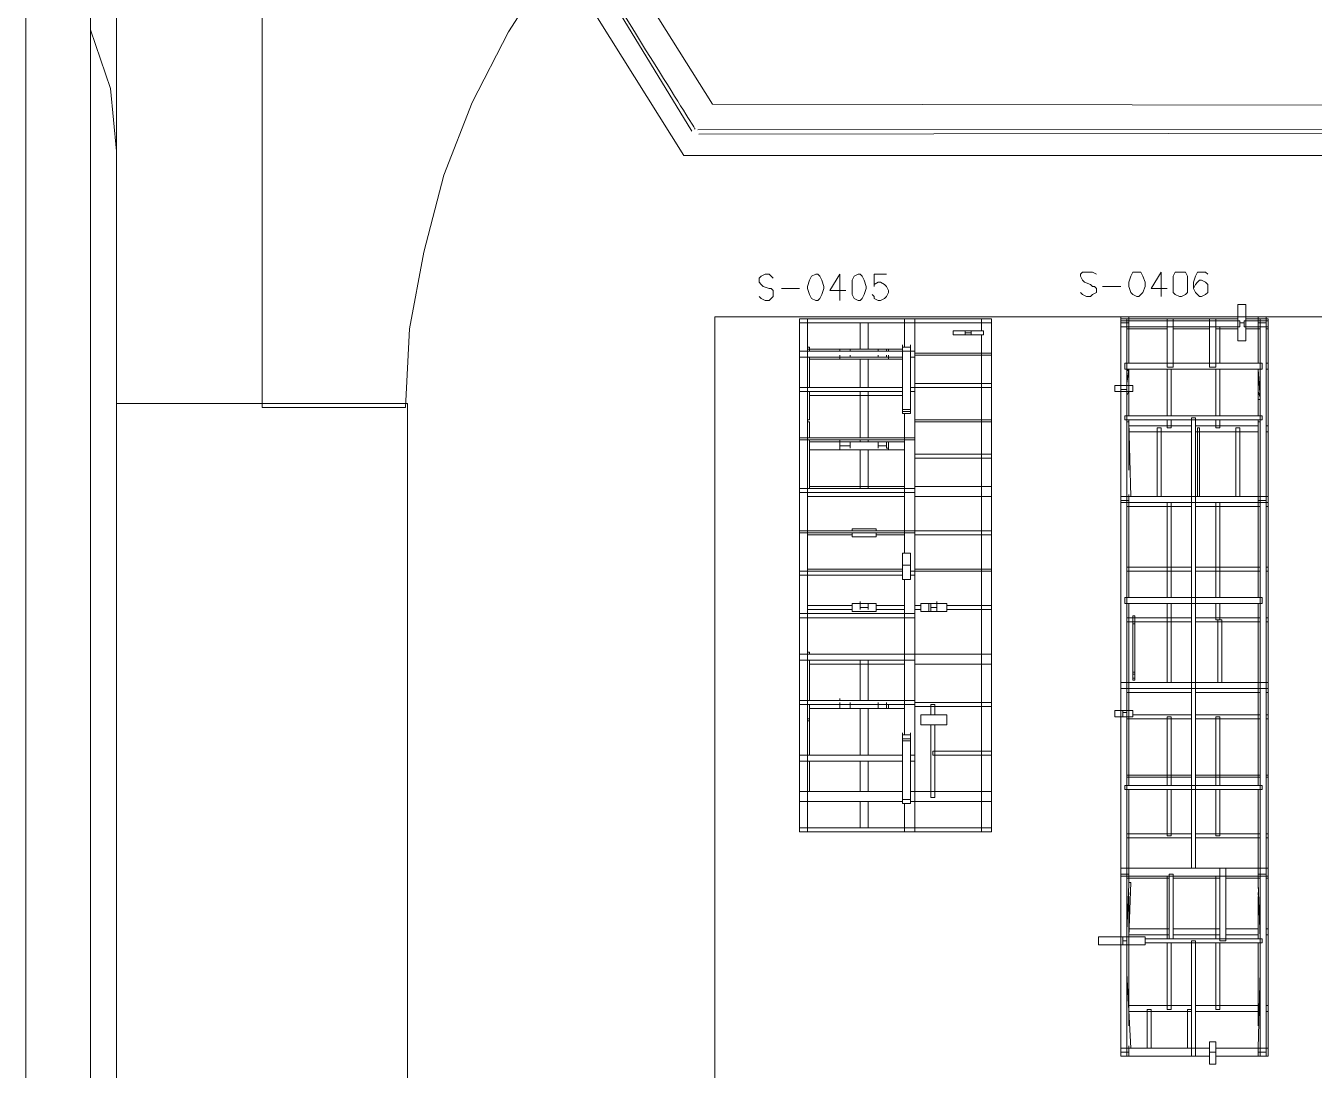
# Model space of a CAD drawing. Header units: inches. Extents: x -1128 to 651, y 96 to 845.
# Drawn here: x -225.59 to -206.63, y 790.92 to 806.29 of the extents above; entities that cross this region are included whole.
import ezdxf

# ---------------------------------------------------------------- set-up
doc = ezdxf.new("R2010")
doc.units = ezdxf.units.IN
doc.header["$MEASUREMENT"] = 0
doc.layers.add('Cable Trench', color=2, linetype='Continuous')
doc.layers.add('Layer 1', color=7, linetype='Continuous')
doc.layers.add('Cables', color=7, linetype='Continuous', lineweight=0)

msp = doc.modelspace()

# ---------------------------------------------------------------- linework, layer by layer
at = {"layer": 'Cable Trench', "color": 0, "lineweight": 13}
for p, q in [((-215.908, 804.379), (-222.136, 814.349)), ((-215.488, 805.136), (-221.245, 814.349)), ((-205.951, 805.119), (-215.488, 805.136)), ((-205.95, 804.379), (-215.908, 804.379))]:
    msp.add_line(p, q, dxfattribs=at)
at = {"layer": 'Cables', "color": 0, "lineweight": 0}
for points in [[(-221.657, 814.349), (-215.791, 804.738)], [(-215.689, 804.696), (-205.315, 804.709)]]:
    msp.add_lwpolyline(points, dxfattribs=at)
msp.add_open_spline([(-221.64, 814.349), (-218.829, 809.711), (-215.741, 804.769), (-215.741, 804.769)], degree=3, dxfattribs=at)
msp.add_open_spline([(-215.7, 804.76), (-215.7, 804.76), (-215.7, 804.76), (-215.7, 804.76), (-215.7, 804.76), (-215.7, 804.76), (-215.7, 804.76), (-215.7, 804.76), (-205.315, 804.769), (-205.315, 804.769)], degree=3, knots=[0, 0, 0, 0, 1, 1, 1, 2, 2, 2, 3, 3, 3, 3], dxfattribs=at)
at = {"layer": 'Layer 1', "color": 0, "lineweight": 5}
for points in [[(-225.594, 739.708), (-184.14, 739.708), (-184.14, 815.301), (-225.594, 815.301), (-225.594, 739.708)], [(-224.642, 740.66), (-185.092, 740.66), (-185.092, 814.349), (-224.642, 814.349), (-224.642, 740.66)], [(-224.256, 804.447), (-224.256, 814.349), (-224.642, 814.349), (-224.642, 806.231)], [(-222.115, 800.729), (-222.115, 814.349), (-224.256, 814.349)], [(-222.115, 800.729), (-224.256, 800.729), (-224.256, 814.349)], [(-213.729, 814.349), (-222.115, 814.349), (-222.115, 800.67), (-220.003, 800.67)], [(-209, 812.089), (-210.16, 811.941), (-211.29, 811.703), (-212.42, 811.376), (-213.491, 810.9), (-214.502, 810.335), (-215.453, 809.68), (-216.345, 808.937), (-217.148, 808.105), (-217.862, 807.183), (-218.487, 806.201), (-219.022, 805.161), (-219.438, 804.09), (-219.736, 802.96), (-219.944, 801.83), (-220.003, 800.67)], [(-224.642, 806.261), (-224.642, 806.201)], [(-224.256, 804.447), (-224.345, 805.369), (-224.642, 806.231)], [(-224.642, 806.231), (-224.642, 775.274)], [(-224.642, 806.142), (-224.642, 805.844)], [(-224.642, 805.785), (-224.642, 805.725)], [(-224.642, 805.666), (-224.642, 805.607)], [(-224.642, 805.547), (-224.642, 805.25)], [(-224.642, 805.19), (-224.642, 805.131)], [(-224.642, 805.071), (-224.642, 805.012)], [(-224.642, 804.952), (-224.642, 804.655)], [(-224.642, 804.596), (-224.642, 804.536)], [(-224.642, 804.476), (-224.642, 804.417)], [(-224.642, 804.358), (-224.642, 804.06)], [(-224.642, 804.001), (-224.642, 803.971)], [(-224.642, 803.912), (-224.642, 803.852)], [(-224.642, 803.793), (-224.642, 803.495)], [(-224.642, 803.436), (-224.642, 803.376)], [(-224.642, 803.317), (-224.642, 803.257)], [(-224.642, 803.198), (-224.642, 802.901)], [(-224.642, 802.841), (-224.642, 802.781)], [(-224.642, 802.722), (-224.642, 802.663)], [(-214.591, 802.573), (-214.621, 802.603), (-214.65, 802.633), (-214.71, 802.633), (-214.769, 802.603), (-214.799, 802.573), (-214.799, 802.514), (-214.769, 802.484), (-214.74, 802.454), (-214.65, 802.425), (-214.621, 802.425), (-214.591, 802.395), (-214.591, 802.306), (-214.621, 802.276), (-214.65, 802.246), (-214.71, 802.246), (-214.769, 802.276), (-214.799, 802.306)], [(-213.967, 802.633), (-214.026, 802.603), (-214.056, 802.544), (-214.086, 802.454), (-214.086, 802.425), (-214.056, 802.335), (-214.026, 802.276), (-213.967, 802.246), (-213.937, 802.246), (-213.907, 802.276), (-213.877, 802.335), (-213.848, 802.425), (-213.848, 802.454), (-213.877, 802.544), (-213.907, 802.603), (-213.937, 802.633), (-213.967, 802.633)], [(-213.61, 802.633), (-213.758, 802.395), (-213.521, 802.395)], [(-213.61, 802.633), (-213.61, 802.246)], [(-213.342, 802.633), (-213.401, 802.603), (-213.431, 802.544), (-213.431, 802.335), (-213.401, 802.276), (-213.342, 802.246), (-213.312, 802.246), (-213.283, 802.276), (-213.253, 802.335), (-213.223, 802.425), (-213.223, 802.454), (-213.253, 802.544), (-213.283, 802.603), (-213.312, 802.633), (-213.342, 802.633)], [(-212.926, 802.633), (-213.104, 802.633), (-213.104, 802.454), (-213.104, 802.484), (-213.045, 802.514), (-213.015, 802.514), (-212.955, 802.484), (-212.926, 802.454), (-212.896, 802.395), (-212.896, 802.365), (-212.926, 802.306), (-212.955, 802.276), (-213.015, 802.246), (-213.045, 802.246), (-213.104, 802.276), (-213.104, 802.306), (-213.134, 802.335)], [(-209.833, 802.633), (-209.892, 802.663), (-210.041, 802.663), (-210.071, 802.633), (-210.071, 802.603), (-210.041, 802.544), (-210.011, 802.514), (-209.922, 802.484), (-209.892, 802.454), (-209.863, 802.454), (-209.833, 802.425), (-209.833, 802.365), (-209.892, 802.335), (-209.922, 802.306), (-209.982, 802.306), (-210.041, 802.335), (-210.071, 802.365)], [(-209.238, 802.663), (-209.298, 802.663), (-209.328, 802.603), (-209.357, 802.514), (-209.357, 802.454), (-209.328, 802.365), (-209.298, 802.335), (-209.238, 802.306), (-209.208, 802.306), (-209.179, 802.335), (-209.149, 802.365), (-209.119, 802.454), (-209.119, 802.514), (-209.149, 802.603), (-209.179, 802.663), (-209.238, 802.663)], [(-208.882, 802.663), (-209.03, 802.425), (-208.792, 802.425)], [(-208.882, 802.663), (-208.882, 802.306)], [(-208.614, 802.663), (-208.673, 802.663), (-208.703, 802.603), (-208.703, 802.365), (-208.673, 802.335), (-208.614, 802.306), (-208.584, 802.306), (-208.525, 802.335), (-208.495, 802.365), (-208.495, 802.603), (-208.525, 802.663), (-208.614, 802.663)], [(-208.197, 802.633), (-208.227, 802.663), (-208.346, 802.663), (-208.376, 802.603), (-208.406, 802.514), (-208.406, 802.425), (-208.376, 802.365), (-208.346, 802.335), (-208.316, 802.306), (-208.287, 802.306), (-208.227, 802.335), (-208.197, 802.365), (-208.197, 802.484), (-208.227, 802.514), (-208.287, 802.544), (-208.316, 802.544), (-208.346, 802.514), (-208.376, 802.484), (-208.406, 802.425)], [(-224.642, 802.603), (-224.642, 802.306)], [(-209.744, 802.454), (-209.476, 802.454)], [(-224.642, 802.246), (-224.642, 802.187)], [(-214.472, 802.425), (-214.204, 802.425)], [(-224.642, 802.127), (-224.642, 802.068)], [(-207.633, 802.187), (-207.751, 802.187), (-207.751, 801.652)], [(-207.633, 802.187), (-207.633, 801.652)], [(-224.642, 802.008), (-224.642, 801.711)], [(-215.453, 802.008), (-215.453, 744.318)], [(-215.453, 802.008), (-194.251, 802.008)], [(-215.453, 802.008), (-194.251, 802.008), (-194.251, 744.318)], [(-194.251, 744.318), (-194.251, 802.008), (-215.453, 802.008)], [(-214.204, 801.978), (-214.204, 794.425), (-214.086, 794.425)], [(-214.204, 801.978), (-214.086, 801.978), (-214.086, 794.425)], [(-214.204, 801.978), (-212.509, 801.978), (-212.509, 801.919)], [(-214.204, 801.978), (-214.204, 801.919), (-212.509, 801.919)], [(-213.312, 801.919), (-213.312, 801.532)], [(-213.193, 801.919), (-213.193, 801.532)], [(-212.658, 801.562), (-212.658, 801.978)], [(-212.658, 794.425), (-212.509, 794.425), (-212.509, 801.978), (-212.658, 801.978)], [(-211.379, 801.978), (-211.379, 801.919), (-212.509, 801.919)], [(-212.509, 801.978), (-211.379, 801.978)], [(-211.528, 801.978), (-211.379, 801.978)], [(-211.528, 801.978), (-211.528, 801.8)], [(-211.528, 794.425), (-211.379, 794.425), (-211.379, 801.978)], [(-209.476, 801.978), (-209.476, 802.008)], [(-209.476, 801.978), (-209.476, 802.008)], [(-209.476, 801.978), (-209.476, 802.008)], [(-209.476, 801.978), (-209.476, 801.83)], [(-209.476, 801.919), (-209.476, 801.978)], [(-209.476, 800.997), (-209.476, 801.978)], [(-209.476, 801.978), (-209.387, 801.978)], [(-209.476, 801.86), (-209.476, 801.949), (-207.751, 801.949)], [(-209.476, 801.83), (-209.476, 801.919)], [(-209.357, 801.919), (-209.476, 801.919)], [(-209.476, 801.919), (-209.357, 801.919)], [(-209.476, 801.83), (-209.476, 801.86)], [(-209.476, 801.83), (-209.476, 801.86)], [(-209.476, 801.86), (-207.751, 801.86)], [(-209.387, 801.978), (-209.357, 801.978)], [(-209.387, 801.978), (-208.792, 801.978)], [(-209.387, 800.997), (-209.387, 801.978)], [(-209.357, 801.978), (-209.357, 802.008)], [(-209.357, 801.978), (-209.357, 801.919)], [(-209.357, 801.83), (-209.357, 801.978)], [(-209.357, 801.919), (-209.357, 801.83)], [(-209.357, 801.83), (-209.357, 801.324), (-209.357, 801.86)], [(-209.357, 801.83), (-209.357, 801.86)], [(-208.792, 801.978), (-208.792, 801.265), (-208.703, 801.265), (-208.703, 801.978), (-208.792, 801.978)], [(-208.792, 801.86), (-208.792, 801.324)], [(-208.703, 801.978), (-208.168, 801.978)], [(-208.168, 801.265), (-208.168, 801.978)], [(-208.079, 801.978), (-208.079, 801.265), (-208.168, 801.265)], [(-208.168, 801.978), (-208.079, 801.978)], [(-208.079, 801.978), (-207.751, 801.978)], [(-208.079, 801.86), (-208.079, 801.324)], [(-208.019, 801.86), (-208.019, 801.324)], [(-207.751, 801.949), (-207.751, 801.86)], [(-207.722, 801.949), (-207.751, 801.949)], [(-207.751, 801.86), (-207.722, 801.86), (-207.722, 801.919)], [(-207.662, 801.919), (-207.722, 801.919), (-207.722, 801.949)], [(-207.722, 801.919), (-207.662, 801.919)], [(-207.633, 801.86), (-207.633, 801.949), (-207.662, 801.949), (-207.662, 801.919)], [(-207.662, 801.919), (-207.662, 801.86)], [(-207.662, 801.86), (-207.633, 801.86)], [(-207.633, 801.978), (-207.424, 801.978)], [(-207.633, 801.949), (-207.305, 801.949)], [(-207.633, 801.86), (-207.305, 801.86)], [(-207.454, 801.978), (-207.454, 802.008)], [(-207.454, 801.978), (-207.424, 801.978)], [(-207.454, 801.919), (-207.454, 801.978)], [(-207.454, 801.83), (-207.454, 801.978)], [(-207.454, 801.919), (-207.335, 801.919)], [(-207.335, 801.919), (-207.454, 801.919), (-207.454, 801.83)], [(-207.454, 801.86), (-207.454, 801.324)], [(-207.424, 801.978), (-207.424, 791.124)], [(-207.335, 791.124), (-207.335, 801.978), (-207.424, 801.978)], [(-207.335, 801.978), (-207.335, 802.008)], [(-207.335, 801.978), (-207.335, 802.008)], [(-207.335, 801.83), (-207.335, 801.978)], [(-207.305, 801.978), (-207.335, 801.978)], [(-207.335, 801.83), (-207.335, 801.86)], [(-207.305, 801.83), (-207.305, 801.978)], [(-207.305, 801.949), (-207.305, 801.86)], [(-211.498, 801.8), (-211.944, 801.8), (-211.944, 801.741)], [(-211.944, 801.741), (-211.498, 801.741)], [(-211.677, 801.741), (-211.677, 801.8), (-211.766, 801.8)], [(-211.766, 801.8), (-211.766, 801.741), (-211.766, 801.77)], [(-211.766, 801.77), (-211.677, 801.77)], [(-211.677, 801.741), (-211.677, 801.77)], [(-211.528, 801.741), (-211.528, 794.425)], [(-211.498, 801.8), (-211.498, 801.741)], [(-209.476, 800.997), (-209.476, 801.83)], [(-209.387, 801.83), (-208.792, 801.83)], [(-209.357, 801.324), (-209.357, 801.83)], [(-209.357, 801.324), (-209.357, 801.711)], [(-208.703, 801.83), (-208.168, 801.83)], [(-208.079, 801.83), (-207.751, 801.83)], [(-207.633, 801.83), (-207.424, 801.83)], [(-207.454, 801.83), (-207.454, 801.324)], [(-207.454, 801.324), (-207.454, 801.83)], [(-207.335, 801.83), (-207.305, 801.83)], [(-207.305, 801.83), (-207.305, 799.362)], [(-224.642, 801.652), (-224.642, 801.592)], [(-224.642, 801.532), (-224.642, 801.473)], [(-214.204, 801.414), (-214.204, 801.503)], [(-212.688, 801.503), (-214.204, 801.503)], [(-214.056, 801.562), (-214.086, 801.562)], [(-214.086, 801.532), (-213.61, 801.532)], [(-214.056, 801.503), (-214.056, 801.562)], [(-213.61, 801.503), (-213.61, 801.532)], [(-213.61, 801.532), (-212.896, 801.532)], [(-213.61, 801.503), (-213.61, 801.532)], [(-213.61, 801.503), (-213.61, 801.532)], [(-213.61, 801.503), (-213.61, 801.532)], [(-213.461, 801.503), (-213.461, 801.532)], [(-213.461, 801.503), (-213.461, 801.532)], [(-213.045, 801.503), (-213.045, 801.532)], [(-213.045, 801.503), (-213.045, 801.532)], [(-213.045, 801.503), (-213.045, 801.532)], [(-212.926, 801.503), (-212.926, 801.532)], [(-212.896, 801.503), (-212.926, 801.503)], [(-212.896, 801.503), (-212.896, 801.532)], [(-212.896, 801.532), (-212.896, 801.503)], [(-212.896, 801.532), (-212.688, 801.532)], [(-212.688, 801.562), (-212.688, 801.592)], [(-212.688, 801.503), (-212.688, 801.443), (-212.688, 801.562)], [(-212.688, 801.562), (-212.688, 801.503), (-212.569, 801.503)], [(-212.688, 800.581), (-212.569, 800.581), (-212.569, 801.562)], [(-212.688, 800.581), (-212.688, 801.562), (-212.569, 801.562)], [(-212.688, 801.503), (-212.569, 801.503)], [(-212.569, 801.562), (-212.569, 801.592)], [(-212.569, 801.562), (-212.569, 801.503)], [(-212.569, 801.562), (-212.569, 801.443), (-212.569, 801.503)], [(-212.509, 801.503), (-212.569, 801.503)], [(-212.509, 801.503), (-212.509, 801.414)], [(-207.633, 801.652), (-207.751, 801.652)], [(-224.642, 801.414), (-224.642, 801.116)], [(-212.688, 801.414), (-214.204, 801.414)], [(-214.056, 800.968), (-214.056, 801.414)], [(-214.056, 801.384), (-213.61, 801.384)], [(-213.61, 801.414), (-213.61, 801.443)], [(-213.61, 801.414), (-213.61, 801.443)], [(-213.61, 801.384), (-213.61, 801.414)], [(-213.61, 801.384), (-212.896, 801.384)], [(-213.461, 801.414), (-213.461, 801.443)], [(-213.461, 801.414), (-213.461, 801.443)], [(-213.461, 801.414), (-213.461, 801.443)], [(-213.312, 801.384), (-213.312, 800.968)], [(-213.193, 801.384), (-213.193, 800.968)], [(-213.045, 801.414), (-213.045, 801.443)], [(-213.045, 801.414), (-213.045, 801.443)], [(-213.045, 801.414), (-213.045, 801.443)], [(-212.926, 801.414), (-212.926, 801.443)], [(-212.926, 801.414), (-212.896, 801.414)], [(-212.896, 801.414), (-212.896, 801.443)], [(-212.896, 801.414), (-212.896, 801.384)], [(-212.896, 801.384), (-212.688, 801.384)], [(-212.688, 801.443), (-212.688, 801.473)], [(-212.569, 801.443), (-212.569, 801.473)], [(-212.509, 801.414), (-212.569, 801.414)], [(-212.509, 801.473), (-211.379, 801.473)], [(-212.509, 801.443), (-211.379, 801.443), (-211.379, 801.473)], [(-209.476, 801.324), (-209.476, 801.354)], [(-209.476, 801.235), (-209.476, 801.324)], [(-209.417, 801.324), (-209.417, 801.235)], [(-207.395, 801.235), (-207.395, 801.324), (-209.417, 801.324)], [(-207.454, 801.443), (-207.454, 801.324)], [(-207.305, 801.324), (-207.335, 801.324)], [(-207.305, 801.324), (-207.305, 801.235)], [(-207.395, 801.235), (-209.417, 801.235)], [(-209.387, 801.206), (-209.357, 801.235)], [(-209.387, 801.027), (-209.357, 801.235)], [(-209.357, 800.997), (-209.357, 801.235)], [(-209.357, 801.235), (-209.357, 800.997)], [(-208.792, 801.235), (-208.792, 800.551)], [(-208.733, 801.235), (-208.733, 800.551)], [(-208.079, 801.235), (-208.079, 800.551)], [(-208.019, 801.235), (-208.019, 800.551)], [(-207.454, 801.235), (-207.454, 800.551)], [(-207.454, 800.908), (-207.454, 801.235)], [(-207.454, 801.235), (-207.424, 800.819), (-207.454, 800.908), (-207.454, 800.789)], [(-207.454, 801.235), (-207.454, 800.908)], [(-207.305, 801.235), (-207.335, 801.235)], [(-224.642, 801.057), (-224.642, 800.997)], [(-224.642, 800.938), (-224.642, 800.878)], [(-212.688, 800.968), (-214.204, 800.968), (-214.204, 800.908)], [(-212.688, 800.908), (-214.204, 800.908)], [(-214.086, 800.492), (-214.056, 800.492), (-214.056, 800.908)], [(-213.312, 800.908), (-213.312, 800.224)], [(-213.193, 800.908), (-213.193, 800.224)], [(-212.509, 800.968), (-212.569, 800.968)], [(-212.509, 800.968), (-212.509, 800.908), (-212.569, 800.908)], [(-211.379, 801.027), (-211.379, 800.968), (-212.509, 800.968)], [(-212.509, 801.027), (-211.379, 801.027)], [(-209.565, 800.997), (-209.298, 800.997), (-209.298, 800.908)], [(-209.565, 800.908), (-209.565, 800.997)], [(-209.565, 800.908), (-209.298, 800.908)], [(-209.476, 800.997), (-209.476, 801.027)], [(-209.476, 800.997), (-209.476, 800.908)], [(-209.387, 800.997), (-209.387, 800.938), (-209.476, 800.938)], [(-209.476, 800.997), (-209.476, 800.908)], [(-209.476, 800.908), (-209.476, 800.938)], [(-209.476, 800.938), (-209.387, 800.938)], [(-209.476, 799.362), (-209.476, 800.908)], [(-209.476, 800.819), (-209.476, 800.908)], [(-209.476, 800.819), (-209.476, 800.908)], [(-209.476, 796.21), (-209.476, 800.908)], [(-209.357, 800.908), (-209.357, 800.997), (-209.387, 800.997)], [(-209.357, 800.908), (-209.387, 800.908), (-209.387, 800.938)], [(-209.387, 800.849), (-209.357, 800.908)], [(-209.387, 796.21), (-209.387, 800.908)], [(-209.357, 800.551), (-209.357, 800.908)], [(-207.454, 800.908), (-207.454, 800.938)], [(-224.642, 800.819), (-224.642, 800.521)], [(-224.256, 775.274), (-224.256, 800.729)], [(-224.256, 800.729), (-219.974, 800.729)], [(-219.974, 800.729), (-219.974, 775.274)], [(-214.056, 800.849), (-212.688, 800.849)], [(-212.688, 800.7), (-212.688, 800.729)], [(-209.476, 800.819), (-209.476, 800.849)], [(-207.424, 800.789), (-207.454, 800.789)], [(-207.424, 800.819), (-207.424, 800.849)], [(-212.688, 800.581), (-212.688, 800.7), (-212.688, 800.64)], [(-212.569, 800.64), (-212.688, 800.64)], [(-212.569, 800.611), (-212.688, 800.611), (-212.688, 800.581)], [(-212.658, 798.529), (-212.658, 800.581)], [(-212.658, 800.492), (-212.658, 800.581)], [(-212.569, 800.581), (-212.569, 800.7)], [(-212.569, 800.7), (-212.569, 800.64)], [(-212.569, 800.611), (-212.569, 800.581)], [(-209.417, 800.492), (-209.417, 800.551), (-207.395, 800.551), (-207.395, 800.492), (-209.417, 800.492)], [(-224.642, 800.462), (-224.642, 800.403)], [(-224.642, 800.343), (-224.642, 800.283)], [(-214.056, 800.492), (-214.086, 800.492)], [(-214.086, 800.462), (-214.056, 800.462), (-214.056, 800.224)], [(-214.086, 800.462), (-214.056, 800.462)], [(-212.658, 800.462), (-212.658, 800.492)], [(-212.658, 800.462), (-212.658, 800.224)], [(-212.509, 800.492), (-211.379, 800.492), (-211.379, 800.462)], [(-212.509, 800.462), (-211.379, 800.462)], [(-209.476, 800.403), (-209.476, 800.432)], [(-209.476, 800.313), (-209.476, 800.403)], [(-209.387, 800.462), (-209.357, 800.462), (-209.328, 799.362)], [(-209.357, 800.462), (-209.387, 800.462)], [(-209.357, 799.748), (-209.357, 800.492)], [(-208.435, 800.403), (-209.357, 800.403)], [(-208.941, 800.373), (-208.882, 800.373), (-208.882, 799.362)], [(-208.941, 799.362), (-208.941, 800.373)], [(-208.792, 800.492), (-208.792, 800.373)], [(-208.733, 800.492), (-208.733, 800.373), (-208.792, 800.373)], [(-208.376, 793.89), (-208.435, 793.89), (-208.435, 800.521)], [(-208.376, 793.89), (-208.376, 800.521), (-208.435, 800.521)], [(-207.454, 800.403), (-208.376, 800.403)], [(-208.346, 799.362), (-208.346, 800.373), (-208.316, 800.373), (-208.316, 799.362)], [(-208.019, 800.492), (-208.019, 800.373), (-208.079, 800.373)], [(-208.079, 800.492), (-208.079, 800.373)], [(-207.781, 799.362), (-207.781, 800.373)], [(-207.722, 799.362), (-207.722, 800.373), (-207.781, 800.373)], [(-207.454, 800.492), (-207.454, 800.194)], [(-207.305, 800.403), (-207.335, 800.403)], [(-207.305, 800.403), (-207.305, 800.313)], [(-224.642, 800.224), (-224.642, 799.927)], [(-212.509, 800.194), (-212.509, 800.224), (-214.204, 800.224), (-214.204, 800.194), (-212.509, 800.194)], [(-214.056, 800.194), (-214.056, 799.481)], [(-214.056, 800.165), (-213.61, 800.165)], [(-213.61, 800.165), (-213.61, 800.194)], [(-213.61, 800.165), (-213.61, 800.105), (-213.461, 800.105)], [(-213.61, 800.165), (-213.61, 800.075)], [(-213.61, 800.165), (-212.896, 800.165), (-212.896, 800.046)], [(-213.61, 800.046), (-213.61, 800.165)], [(-213.461, 800.165), (-213.461, 800.075)], [(-213.461, 800.075), (-213.461, 800.165)], [(-213.312, 800.194), (-213.312, 800.165)], [(-213.193, 800.194), (-213.193, 800.165)], [(-213.045, 800.165), (-213.045, 800.075)], [(-213.045, 800.105), (-213.045, 800.165)], [(-212.926, 800.165), (-212.896, 800.165), (-212.896, 800.075)], [(-212.926, 800.165), (-212.926, 800.075)], [(-212.896, 800.165), (-212.658, 800.165)], [(-212.658, 800.194), (-212.658, 799.481)], [(-208.435, 800.313), (-209.357, 800.313)], [(-207.454, 800.313), (-208.376, 800.313)], [(-207.305, 800.313), (-207.335, 800.313)], [(-214.056, 800.046), (-213.61, 800.046)], [(-213.461, 800.105), (-213.61, 800.105), (-213.61, 800.075)], [(-213.61, 800.046), (-212.896, 800.046)], [(-213.312, 800.046), (-213.312, 799.481)], [(-213.193, 800.046), (-213.193, 799.481)], [(-213.045, 800.075), (-213.045, 800.105)], [(-213.045, 800.105), (-212.926, 800.105)], [(-212.926, 800.105), (-213.045, 800.105), (-213.045, 800.075)], [(-212.926, 800.075), (-212.896, 800.075)], [(-212.896, 800.046), (-212.658, 800.046)], [(-212.509, 799.986), (-211.379, 799.986), (-211.379, 799.927), (-212.509, 799.927)], [(-224.642, 799.867), (-224.642, 799.808)], [(-224.642, 799.748), (-224.642, 799.689)], [(-224.642, 799.629), (-224.642, 799.332)], [(-212.509, 799.421), (-214.204, 799.421), (-214.204, 799.481), (-212.509, 799.481), (-212.509, 799.421)], [(-212.658, 799.51), (-214.056, 799.51)], [(-211.379, 799.51), (-212.509, 799.51)], [(-211.379, 799.51), (-211.379, 799.362)], [(-209.476, 799.362), (-209.476, 799.391)], [(-209.476, 799.362), (-209.476, 799.391)], [(-209.357, 799.362), (-209.357, 799.391)], [(-207.454, 799.362), (-207.454, 799.391)], [(-207.454, 799.362), (-207.454, 799.391)], [(-207.305, 799.362), (-207.305, 799.391)], [(-224.642, 799.272), (-224.642, 799.243)], [(-212.658, 799.362), (-214.086, 799.362)], [(-211.379, 799.362), (-212.509, 799.362)], [(-209.476, 799.362), (-209.476, 799.213)], [(-209.476, 799.302), (-209.476, 799.362)], [(-207.305, 799.362), (-207.305, 799.272), (-209.476, 799.272)], [(-207.305, 799.362), (-209.476, 799.362), (-209.476, 799.272)], [(-209.357, 799.302), (-209.476, 799.302)], [(-209.476, 799.213), (-209.476, 799.272)], [(-209.476, 799.272), (-209.357, 799.272)], [(-209.476, 799.213), (-209.476, 799.243)], [(-209.476, 799.213), (-209.476, 799.243)], [(-209.476, 796.626), (-209.476, 799.213)], [(-208.435, 799.362), (-209.387, 799.362)], [(-208.435, 799.213), (-209.387, 799.213)], [(-209.357, 799.302), (-209.357, 799.362)], [(-209.357, 799.213), (-209.357, 799.362)], [(-209.357, 799.213), (-209.357, 799.272)], [(-209.357, 797.875), (-209.357, 799.213)], [(-208.792, 797.875), (-208.792, 799.272)], [(-208.733, 797.875), (-208.733, 799.272)], [(-207.424, 799.362), (-208.376, 799.362)], [(-207.424, 799.213), (-208.376, 799.213)], [(-208.079, 799.272), (-208.079, 797.875)], [(-208.019, 799.272), (-208.019, 797.875)], [(-207.454, 799.362), (-207.454, 799.213)], [(-207.454, 799.302), (-207.454, 799.362)], [(-207.335, 799.302), (-207.454, 799.302)], [(-207.454, 799.272), (-207.335, 799.272)], [(-207.454, 799.213), (-207.454, 799.272)], [(-207.454, 799.213), (-207.454, 799.243)], [(-207.454, 799.213), (-207.454, 797.875)], [(-207.305, 799.362), (-207.335, 799.362)], [(-207.305, 799.362), (-207.335, 799.362)], [(-207.335, 799.362), (-207.335, 799.302)], [(-207.305, 799.213), (-207.335, 799.213), (-207.335, 799.272)], [(-207.335, 799.213), (-207.335, 799.243)], [(-207.305, 799.213), (-207.305, 799.362)], [(-207.305, 799.213), (-207.305, 796.626)], [(-224.642, 799.183), (-224.642, 799.124)], [(-224.642, 799.064), (-224.642, 798.767)], [(-212.509, 798.826), (-212.509, 798.856), (-214.204, 798.856)], [(-212.509, 798.826), (-214.204, 798.826), (-214.204, 798.856)], [(-213.431, 798.856), (-213.431, 798.886)], [(-213.075, 798.886), (-213.431, 798.886)], [(-213.431, 798.767), (-213.431, 798.826)], [(-213.075, 798.886), (-213.075, 798.856)], [(-213.075, 798.826), (-213.075, 798.767)], [(-212.509, 798.856), (-211.379, 798.856), (-211.379, 798.797), (-212.509, 798.797)], [(-224.642, 798.708), (-224.642, 798.648)], [(-213.431, 798.797), (-214.086, 798.797)], [(-213.075, 798.767), (-213.431, 798.767)], [(-212.658, 798.797), (-213.075, 798.797)], [(-224.642, 798.588), (-224.642, 798.529)], [(-224.642, 798.47), (-224.642, 798.172)], [(-212.569, 798.529), (-212.688, 798.529), (-212.688, 798.142)], [(-212.569, 798.529), (-212.569, 798.142), (-212.688, 798.142)], [(-214.204, 798.202), (-214.204, 798.261)], [(-212.688, 798.261), (-214.204, 798.261)], [(-212.688, 798.291), (-214.086, 798.291)], [(-212.688, 798.261), (-214.086, 798.261)], [(-212.688, 798.41), (-212.688, 798.44)], [(-212.569, 798.351), (-212.688, 798.351), (-212.688, 798.41)], [(-212.688, 798.41), (-212.688, 798.291)], [(-212.569, 798.351), (-212.688, 798.351)], [(-212.688, 798.291), (-212.688, 798.351)], [(-212.688, 798.291), (-212.688, 798.321)], [(-212.569, 798.41), (-212.569, 798.44)], [(-212.569, 798.41), (-212.569, 798.291), (-212.569, 798.351), (-212.569, 798.41)], [(-212.569, 798.291), (-212.569, 798.321)], [(-212.509, 798.261), (-212.569, 798.261)], [(-211.379, 798.291), (-212.509, 798.291)], [(-212.509, 798.261), (-212.509, 798.202)], [(-211.379, 798.261), (-212.509, 798.261)], [(-211.379, 798.291), (-211.379, 798.261)], [(-209.476, 798.321), (-209.476, 798.351)], [(-209.476, 798.261), (-209.476, 798.321)], [(-209.476, 798.261), (-209.476, 798.291)], [(-209.387, 798.321), (-208.435, 798.321)], [(-209.387, 798.261), (-208.435, 798.261)], [(-208.376, 798.321), (-207.424, 798.321)], [(-208.376, 798.261), (-207.424, 798.261)], [(-207.335, 798.321), (-207.305, 798.321)], [(-207.335, 798.261), (-207.305, 798.261)], [(-207.305, 798.321), (-207.305, 798.261)], [(-224.642, 798.113), (-224.642, 798.053)], [(-212.688, 798.202), (-214.204, 798.202)], [(-212.658, 795.853), (-212.658, 798.142)], [(-212.509, 798.202), (-212.569, 798.202)], [(-224.642, 797.994), (-224.642, 797.934)], [(-224.642, 797.875), (-224.642, 797.577)], [(-209.417, 797.875), (-207.395, 797.875), (-207.395, 797.786)], [(-209.417, 797.875), (-209.417, 797.786)], [(-213.431, 797.756), (-214.086, 797.756)], [(-213.431, 797.696), (-214.086, 797.696)], [(-213.075, 797.667), (-213.431, 797.667), (-213.431, 797.786), (-213.075, 797.786), (-213.075, 797.667)], [(-213.312, 797.786), (-213.312, 797.815)], [(-213.193, 797.786), (-213.193, 797.726), (-213.312, 797.726)], [(-213.312, 797.726), (-213.193, 797.726)], [(-213.312, 797.696), (-213.312, 797.726)], [(-213.193, 797.696), (-213.193, 797.786)], [(-213.193, 797.696), (-213.193, 797.726)], [(-212.658, 797.756), (-213.075, 797.756)], [(-212.658, 797.696), (-213.075, 797.696)], [(-212.42, 797.756), (-212.509, 797.756)], [(-212.42, 797.696), (-212.509, 797.696)], [(-212.42, 797.667), (-212.034, 797.667), (-212.034, 797.786)], [(-212.42, 797.667), (-212.42, 797.786), (-212.034, 797.786)], [(-212.301, 797.786), (-212.301, 797.667)], [(-212.272, 797.786), (-212.301, 797.786)], [(-212.301, 797.667), (-212.272, 797.667), (-212.272, 797.726)], [(-212.272, 797.726), (-212.272, 797.786)], [(-212.182, 797.667), (-212.182, 797.726), (-212.272, 797.726)], [(-212.182, 797.726), (-212.272, 797.726)], [(-212.182, 797.786), (-212.182, 797.815)], [(-212.182, 797.726), (-212.182, 797.786), (-212.182, 797.667)], [(-212.182, 797.667), (-212.182, 797.696)], [(-211.379, 797.696), (-211.379, 797.756), (-212.034, 797.756)], [(-211.379, 797.696), (-212.034, 797.696)], [(-207.395, 797.786), (-209.417, 797.786)], [(-209.357, 796.626), (-209.357, 797.786)], [(-208.792, 796.626), (-208.792, 797.786)], [(-208.733, 796.626), (-208.733, 797.786)], [(-208.019, 797.786), (-208.019, 797.548), (-208.079, 797.548)], [(-208.079, 797.786), (-208.079, 797.548)], [(-207.454, 797.786), (-207.454, 796.626)], [(-224.642, 797.518), (-224.642, 797.459)], [(-214.204, 797.577), (-214.204, 797.637)], [(-212.509, 797.577), (-212.509, 797.637), (-214.204, 797.637)], [(-212.509, 797.577), (-214.204, 797.577)], [(-209.476, 797.577), (-209.476, 797.607)], [(-209.476, 797.518), (-209.476, 797.577)], [(-209.476, 797.518), (-209.476, 797.548)], [(-209.298, 797.577), (-209.387, 797.577)], [(-209.298, 797.518), (-209.387, 797.518)], [(-209.298, 797.607), (-209.298, 797.488)], [(-209.268, 797.607), (-209.298, 797.607)], [(-209.268, 797.607), (-209.298, 797.607), (-209.298, 796.774)], [(-209.298, 797.518), (-209.298, 797.577)], [(-209.298, 797.577), (-209.268, 797.577)], [(-209.268, 797.488), (-209.268, 797.518), (-209.298, 797.518)], [(-209.268, 797.577), (-209.268, 797.607)], [(-209.268, 796.774), (-209.268, 797.607)], [(-208.435, 797.577), (-209.268, 797.577)], [(-208.435, 797.518), (-209.268, 797.518)], [(-207.424, 797.577), (-208.376, 797.577)], [(-207.424, 797.518), (-208.376, 797.518)], [(-208.049, 797.548), (-207.989, 797.548), (-207.989, 796.626)], [(-208.049, 796.626), (-208.049, 797.548)], [(-207.305, 797.518), (-207.305, 797.577), (-207.335, 797.577)], [(-207.305, 797.518), (-207.335, 797.518)], [(-224.642, 797.399), (-224.642, 797.34)], [(-209.298, 797.488), (-209.268, 797.488)], [(-224.642, 797.28), (-224.642, 796.983)], [(-214.204, 796.953), (-214.204, 797.042), (-212.509, 797.042)], [(-212.509, 796.953), (-214.204, 796.953)], [(-214.056, 797.072), (-214.086, 797.072)], [(-214.056, 797.042), (-214.056, 797.072)], [(-214.056, 797.042), (-212.658, 797.042)], [(-214.056, 796.358), (-214.056, 796.953)], [(-213.312, 796.953), (-213.312, 796.358)], [(-213.193, 796.953), (-213.193, 796.358)], [(-212.658, 797.072), (-212.658, 797.102)], [(-212.658, 797.072), (-212.658, 797.042)], [(-212.658, 796.953), (-212.658, 796.358)], [(-212.509, 797.042), (-212.509, 796.953)], [(-212.509, 797.042), (-211.379, 797.042)], [(-212.509, 796.893), (-211.379, 796.893), (-211.379, 797.042)], [(-224.642, 796.923), (-224.642, 796.864)], [(-224.642, 796.804), (-224.642, 796.745)], [(-214.056, 796.893), (-212.658, 796.893)], [(-209.298, 796.656), (-209.298, 796.774), (-209.268, 796.774)], [(-209.298, 796.685), (-209.298, 796.745)], [(-209.298, 796.745), (-209.268, 796.745)], [(-209.268, 796.745), (-209.268, 796.774)], [(-209.268, 796.685), (-209.268, 796.745)], [(-224.642, 796.685), (-224.642, 796.388)], [(-209.476, 796.626), (-209.476, 796.656)], [(-209.476, 796.626), (-209.476, 796.477), (-209.476, 796.537)], [(-209.476, 796.537), (-209.476, 796.626)], [(-209.357, 796.626), (-209.357, 796.537), (-209.476, 796.537)], [(-209.476, 796.537), (-209.476, 796.626), (-207.305, 796.626)], [(-209.476, 796.537), (-207.305, 796.537), (-207.305, 796.626)], [(-209.357, 796.626), (-209.357, 796.656)], [(-209.357, 796.477), (-209.357, 796.626)], [(-209.268, 796.685), (-209.298, 796.685)], [(-209.298, 796.656), (-209.268, 796.656)], [(-209.298, 796.656), (-209.268, 796.656)], [(-209.268, 796.656), (-209.268, 796.685)], [(-207.454, 796.626), (-207.454, 796.656)], [(-207.454, 796.626), (-207.454, 796.477)], [(-207.454, 796.537), (-207.454, 796.626)], [(-207.335, 796.626), (-207.335, 796.537), (-207.454, 796.537)], [(-207.335, 796.477), (-207.305, 796.477), (-207.305, 796.626)], [(-207.305, 796.626), (-207.335, 796.626)], [(-214.204, 796.358), (-214.204, 796.299), (-212.509, 796.299), (-212.509, 796.358), (-214.204, 796.358)], [(-214.056, 796.358), (-213.61, 796.358)], [(-213.61, 796.358), (-213.61, 796.388)], [(-213.61, 796.358), (-212.896, 796.358)], [(-212.896, 796.358), (-212.658, 796.358)], [(-209.357, 796.537), (-209.476, 796.537)], [(-209.476, 796.477), (-209.476, 796.507)], [(-209.476, 796.477), (-209.476, 796.507)], [(-209.476, 796.21), (-209.476, 796.477)], [(-208.435, 796.477), (-209.387, 796.477)], [(-209.357, 796.537), (-209.357, 796.477)], [(-209.357, 796.477), (-209.357, 796.507)], [(-209.357, 796.21), (-209.357, 796.477)], [(-207.424, 796.477), (-208.376, 796.477)], [(-207.335, 796.537), (-207.454, 796.537)], [(-207.454, 796.477), (-207.454, 796.537)], [(-207.454, 796.477), (-207.454, 796.507)], [(-207.454, 796.477), (-207.454, 795.109)], [(-207.335, 796.537), (-207.335, 796.477)], [(-207.335, 796.477), (-207.335, 796.507)], [(-207.305, 796.477), (-207.305, 793.89)], [(-224.642, 796.328), (-224.642, 796.269)], [(-224.642, 796.21), (-224.642, 796.15)], [(-214.056, 796.091), (-214.056, 796.299)], [(-214.056, 796.239), (-213.61, 796.239)], [(-213.61, 796.299), (-213.61, 796.328)], [(-213.61, 796.239), (-213.61, 796.299)], [(-213.61, 796.299), (-213.61, 796.239)], [(-213.461, 796.239), (-213.461, 796.299), (-213.61, 796.299)], [(-213.461, 796.299), (-213.61, 796.299), (-213.61, 796.239)], [(-213.61, 796.239), (-213.61, 796.269)], [(-213.61, 796.239), (-212.896, 796.239)], [(-213.461, 796.299), (-213.461, 796.328)], [(-213.461, 796.299), (-213.461, 796.239)], [(-213.312, 796.239), (-213.312, 795.555)], [(-213.193, 796.239), (-213.193, 795.555)], [(-213.045, 796.299), (-213.045, 796.328)], [(-213.045, 796.239), (-213.045, 796.299)], [(-213.045, 796.299), (-213.045, 796.239)], [(-213.045, 796.239), (-213.045, 796.269)], [(-212.926, 796.299), (-212.926, 796.328)], [(-212.926, 796.299), (-212.926, 796.239)], [(-212.926, 796.239), (-212.896, 796.239)], [(-212.896, 796.299), (-212.896, 796.239)], [(-212.896, 796.239), (-212.896, 796.299)], [(-212.896, 796.239), (-212.658, 796.239)], [(-212.658, 796.299), (-212.658, 796.061)], [(-211.379, 796.328), (-211.379, 796.269), (-212.509, 796.269)], [(-211.379, 796.328), (-212.509, 796.328)], [(-212.272, 796.299), (-212.212, 796.299), (-212.212, 796.15)], [(-212.272, 796.299), (-212.272, 796.15)], [(-209.298, 796.12), (-209.565, 796.12), (-209.565, 796.21)], [(-209.298, 796.12), (-209.298, 796.21), (-209.565, 796.21)], [(-209.446, 796.21), (-209.476, 796.21)], [(-209.476, 796.21), (-209.476, 796.12)], [(-209.446, 796.18), (-209.446, 796.21)], [(-209.446, 796.18), (-209.387, 796.18)], [(-209.446, 796.12), (-209.446, 796.18)], [(-209.387, 796.18), (-209.446, 796.18)], [(-209.357, 796.21), (-209.387, 796.21), (-209.387, 796.18)], [(-209.387, 796.18), (-209.387, 796.12)], [(-209.357, 796.12), (-209.357, 796.21)], [(-224.642, 796.091), (-224.642, 795.793)], [(-214.086, 796.091), (-214.056, 796.091), (-214.056, 796.061), (-214.086, 796.061)], [(-214.086, 796.061), (-214.056, 796.061), (-214.056, 795.555)], [(-214.086, 796.061), (-214.056, 796.061)], [(-212.658, 796.091), (-212.658, 796.12)], [(-212.658, 796.061), (-212.658, 796.091)], [(-212.658, 796.061), (-212.658, 796.091)], [(-212.658, 796.061), (-212.658, 795.853)], [(-212.034, 796.15), (-212.42, 796.15)], [(-212.034, 796.001), (-212.42, 796.001), (-212.42, 796.15)], [(-212.272, 796.001), (-212.272, 794.931), (-212.212, 794.931)], [(-212.212, 796.001), (-212.212, 794.931)], [(-212.034, 796.15), (-212.034, 796.001)], [(-209.476, 796.12), (-209.446, 796.12)], [(-209.476, 796.091), (-209.476, 796.12)], [(-209.476, 796.091), (-209.476, 796.12)], [(-209.476, 793.89), (-209.476, 796.12)], [(-209.476, 792.879), (-209.476, 796.12)], [(-209.387, 796.12), (-209.357, 796.12)], [(-209.387, 792.879), (-209.387, 796.12)], [(-208.435, 796.091), (-209.387, 796.091)], [(-209.357, 795.109), (-209.357, 796.12)], [(-208.435, 796.15), (-209.298, 796.15)], [(-208.792, 796.12), (-208.733, 796.12)], [(-208.792, 796.12), (-208.792, 795.109)], [(-208.733, 796.12), (-208.733, 795.109)], [(-207.424, 796.15), (-208.376, 796.15)], [(-207.424, 796.091), (-208.376, 796.091)], [(-208.079, 796.12), (-208.079, 795.109)], [(-208.079, 796.12), (-208.019, 796.12)], [(-208.019, 796.12), (-208.019, 795.109)], [(-207.305, 796.091), (-207.305, 796.15), (-207.335, 796.15)], [(-207.305, 796.091), (-207.335, 796.091)], [(-212.688, 795.853), (-212.688, 795.882)], [(-212.688, 795.793), (-212.688, 795.853)], [(-212.688, 795.853), (-212.688, 795.704)], [(-212.569, 794.842), (-212.569, 795.853), (-212.688, 795.853)], [(-212.569, 794.842), (-212.688, 794.842), (-212.688, 795.853)], [(-212.569, 795.793), (-212.688, 795.793)], [(-212.569, 795.853), (-212.569, 795.882)], [(-212.569, 795.853), (-212.569, 795.793)], [(-212.569, 795.704), (-212.569, 795.853)], [(-224.642, 795.734), (-224.642, 795.674)], [(-224.642, 795.615), (-224.642, 795.555)], [(-212.688, 795.764), (-212.569, 795.764)], [(-212.688, 795.764), (-212.688, 795.704)], [(-212.569, 795.764), (-212.569, 795.704)], [(-212.569, 795.704), (-212.569, 795.734)], [(-211.379, 795.555), (-212.242, 795.555), (-212.242, 795.615)], [(-211.379, 795.555), (-211.379, 795.615), (-212.242, 795.615)], [(-224.642, 795.496), (-224.642, 795.199)], [(-212.688, 795.555), (-214.204, 795.555)], [(-214.204, 795.466), (-214.204, 795.555)], [(-212.688, 795.466), (-214.204, 795.466)], [(-214.056, 795.466), (-214.056, 795.02)], [(-213.312, 795.466), (-213.312, 795.02)], [(-213.193, 795.466), (-213.193, 795.02)], [(-212.509, 795.555), (-212.569, 795.555)], [(-212.509, 795.466), (-212.569, 795.466)], [(-212.509, 795.555), (-212.509, 795.466)], [(-209.476, 795.258), (-209.476, 795.228)], [(-209.476, 795.228), (-209.476, 795.258)], [(-208.435, 795.258), (-209.387, 795.258)], [(-208.435, 795.228), (-209.387, 795.228)], [(-207.424, 795.258), (-208.376, 795.258)], [(-207.424, 795.228), (-208.376, 795.228)], [(-207.305, 795.228), (-207.305, 795.258), (-207.335, 795.258)], [(-207.305, 795.228), (-207.335, 795.228)], [(-224.642, 795.139), (-224.642, 795.079)], [(-209.417, 795.109), (-207.395, 795.109), (-207.395, 795.05), (-209.417, 795.05), (-209.417, 795.109)], [(-209.357, 793.89), (-209.357, 795.05)], [(-208.792, 795.05), (-208.792, 794.366)], [(-208.733, 795.05), (-208.733, 794.366)], [(-208.079, 795.05), (-208.079, 794.366)], [(-208.019, 795.05), (-208.019, 794.366)], [(-207.454, 795.05), (-207.454, 793.89)], [(-224.642, 795.02), (-224.642, 794.961)], [(-224.642, 794.901), (-224.642, 794.604)], [(-212.688, 795.02), (-214.204, 795.02), (-214.204, 794.871)], [(-212.688, 794.871), (-214.204, 794.871)], [(-213.312, 794.871), (-213.312, 794.485)], [(-213.193, 794.871), (-213.193, 794.485)], [(-212.688, 794.961), (-212.688, 794.842)], [(-212.569, 794.901), (-212.688, 794.901), (-212.688, 794.961)], [(-212.688, 794.901), (-212.569, 794.901), (-212.569, 794.842)], [(-212.688, 794.842), (-212.688, 794.901)], [(-212.688, 794.842), (-212.688, 794.871)], [(-212.658, 794.425), (-212.658, 794.842)], [(-212.509, 794.871), (-212.509, 795.02), (-212.569, 795.02)], [(-212.569, 794.901), (-212.569, 794.961), (-212.569, 794.842)], [(-212.509, 794.871), (-212.569, 794.871)], [(-212.569, 794.842), (-212.569, 794.871)], [(-211.379, 795.02), (-212.509, 795.02)], [(-212.509, 794.871), (-211.379, 794.871), (-211.379, 795.02)], [(-224.642, 794.544), (-224.642, 794.515)], [(-214.204, 794.485), (-212.509, 794.485)], [(-212.509, 794.425), (-214.204, 794.425), (-214.204, 794.485)], [(-212.509, 794.485), (-212.509, 794.425)], [(-211.379, 794.485), (-211.379, 794.425), (-212.509, 794.425)], [(-211.379, 794.485), (-212.509, 794.485)], [(-224.642, 794.455), (-224.642, 794.396)], [(-224.642, 794.336), (-224.642, 794.039)], [(-209.476, 794.396), (-209.476, 794.425)], [(-209.476, 794.336), (-209.476, 794.396)], [(-208.435, 794.396), (-209.387, 794.396)], [(-208.435, 794.336), (-209.387, 794.336)], [(-208.792, 794.366), (-208.733, 794.366)], [(-207.424, 794.396), (-208.376, 794.396)], [(-207.424, 794.336), (-208.376, 794.336)], [(-208.079, 794.366), (-208.019, 794.366)], [(-207.305, 794.336), (-207.305, 794.396), (-207.335, 794.396)], [(-207.305, 794.336), (-207.335, 794.336)], [(-224.642, 793.979), (-224.642, 793.92)], [(-209.357, 793.89), (-209.357, 793.92)], [(-207.454, 793.89), (-207.454, 793.92)], [(-224.642, 793.86), (-224.642, 793.801)], [(-224.642, 793.741), (-224.642, 793.444)], [(-209.476, 793.89), (-207.305, 793.89)], [(-209.476, 793.771), (-207.305, 793.771), (-207.305, 793.89)], [(-209.476, 793.771), (-209.476, 793.89)], [(-209.476, 793.801), (-209.476, 793.89)], [(-209.357, 793.89), (-209.357, 793.801), (-209.476, 793.801), (-209.476, 793.741)], [(-209.476, 793.741), (-209.476, 793.89)], [(-209.476, 793.801), (-209.357, 793.801)], [(-209.476, 793.741), (-209.476, 793.771)], [(-209.476, 792.879), (-209.476, 793.741)], [(-208.762, 793.741), (-209.387, 793.741)], [(-209.357, 793.741), (-209.357, 793.89)], [(-209.357, 793.801), (-209.357, 793.741)], [(-209.357, 793.652), (-209.357, 793.741)], [(-208.792, 792.849), (-208.792, 793.771)], [(-208.762, 793.801), (-208.762, 792.849), (-208.703, 792.849), (-208.703, 793.801), (-208.762, 793.801)], [(-208.019, 793.741), (-208.703, 793.741)], [(-208.079, 792.849), (-208.079, 793.771)], [(-208.019, 792.819), (-207.93, 792.819), (-207.93, 793.89)], [(-208.019, 792.819), (-208.019, 793.89), (-207.93, 793.89)], [(-207.424, 793.741), (-207.93, 793.741)], [(-207.454, 793.89), (-207.454, 793.741)], [(-207.335, 793.89), (-207.335, 793.801), (-207.454, 793.801), (-207.454, 793.89)], [(-207.335, 793.801), (-207.454, 793.801), (-207.454, 793.741)], [(-207.454, 793.741), (-207.454, 793.771)], [(-207.454, 793.741), (-207.454, 793.652)], [(-207.454, 793.682), (-207.454, 793.712)], [(-207.454, 793.682), (-207.454, 793.712)], [(-207.335, 793.89), (-207.305, 793.89), (-207.305, 793.741)], [(-207.335, 793.801), (-207.335, 793.741)], [(-207.335, 793.741), (-207.335, 793.771)], [(-207.335, 793.741), (-207.305, 793.741)], [(-207.305, 793.741), (-207.305, 791.243)], [(-209.387, 792.968), (-209.357, 793.652)], [(-209.387, 793.087), (-209.357, 793.533)], [(-209.357, 793.682), (-209.328, 793.682)], [(-209.328, 793.682), (-209.357, 792.879)], [(-207.424, 792.849), (-207.454, 793.682)], [(-207.424, 792.938), (-207.454, 793.652)], [(-207.454, 793.533), (-207.424, 793.057)], [(-209.357, 792.879), (-209.357, 793.474)], [(-207.454, 793.474), (-207.454, 792.849)], [(-209.476, 792.998), (-209.476, 792.909)], [(-208.762, 792.998), (-209.357, 792.998)], [(-208.019, 792.998), (-208.703, 792.998)], [(-207.454, 792.998), (-207.93, 792.998)], [(-207.305, 792.998), (-207.335, 792.998)], [(-207.305, 792.998), (-207.305, 792.909), (-207.335, 792.909)], [(-209.803, 792.76), (-209.803, 792.879), (-209.119, 792.879), (-209.119, 792.76), (-209.803, 792.76)], [(-209.476, 792.909), (-209.476, 792.938)], [(-209.476, 792.879), (-209.476, 792.909)], [(-209.476, 792.879), (-209.476, 792.909)], [(-209.446, 792.76), (-209.446, 792.879), (-209.476, 792.879)], [(-209.476, 792.879), (-209.476, 792.76)], [(-209.476, 791.243), (-209.476, 792.76)], [(-209.476, 792.552), (-209.476, 792.522), (-209.476, 792.76)], [(-209.476, 792.552), (-209.476, 792.76)], [(-209.476, 792.76), (-209.446, 792.76)], [(-209.476, 791.124), (-209.476, 792.76)], [(-209.387, 792.879), (-209.387, 792.819)], [(-209.357, 792.76), (-209.357, 792.879), (-209.387, 792.879)], [(-209.387, 792.819), (-209.387, 792.76)], [(-209.357, 792.76), (-209.387, 792.76)], [(-209.387, 792.76), (-209.357, 792.76)], [(-209.387, 791.124), (-209.387, 792.76)], [(-208.762, 792.909), (-209.357, 792.909)], [(-209.357, 791.57), (-209.357, 792.76)], [(-207.395, 792.849), (-209.119, 792.849)], [(-209.119, 792.79), (-207.395, 792.79), (-207.395, 792.849)], [(-208.733, 792.79), (-208.733, 791.808), (-208.792, 791.808), (-208.792, 792.79)], [(-208.019, 792.909), (-208.703, 792.909)], [(-208.376, 792.819), (-208.376, 791.124), (-208.435, 791.124)], [(-208.376, 792.819), (-208.435, 792.819), (-208.435, 791.124)], [(-208.079, 791.808), (-208.019, 791.808), (-208.019, 792.79)], [(-208.079, 791.808), (-208.079, 792.79)], [(-207.454, 792.909), (-207.93, 792.909)], [(-207.454, 792.79), (-207.454, 791.57)], [(-207.424, 792.73), (-207.424, 792.79)], [(-207.335, 792.522), (-207.335, 792.879)], [(-207.335, 792.849), (-207.335, 792.552)], [(-209.476, 792.552), (-209.476, 792.581)], [(-209.476, 792.522), (-209.476, 792.552)], [(-207.335, 792.522), (-207.335, 792.552)], [(-207.335, 792.522), (-207.335, 792.552)], [(-209.476, 792.373), (-209.476, 792.314)], [(-209.476, 792.373), (-209.476, 792.344)], [(-209.387, 792.344), (-209.328, 791.243)], [(-207.454, 791.243), (-207.424, 792.373)], [(-209.476, 791.868), (-209.476, 791.779)], [(-209.476, 791.779), (-209.476, 791.808)], [(-208.435, 791.868), (-209.357, 791.868)], [(-209.03, 791.243), (-209.03, 791.808), (-209.09, 791.808), (-209.09, 791.243)], [(-208.435, 791.808), (-208.495, 791.808), (-208.495, 791.243)], [(-207.454, 791.868), (-208.376, 791.868)], [(-207.305, 791.779), (-207.305, 791.868), (-207.335, 791.868)], [(-208.435, 791.779), (-209.357, 791.779)], [(-207.454, 791.779), (-208.376, 791.779)], [(-207.305, 791.779), (-207.335, 791.779)], [(-209.476, 791.243), (-209.476, 791.273)], [(-209.476, 791.243), (-209.476, 791.273)], [(-209.476, 791.124), (-209.476, 791.243), (-209.476, 791.184)], [(-209.357, 791.184), (-209.357, 791.243), (-209.357, 791.124), (-209.357, 791.184), (-209.476, 791.184), (-209.476, 791.124)], [(-208.168, 791.243), (-209.476, 791.243)], [(-209.476, 791.124), (-209.476, 791.243)], [(-208.435, 791.243), (-209.387, 791.243)], [(-209.357, 791.243), (-209.357, 791.273)], [(-209.357, 791.243), (-209.357, 791.273)], [(-208.168, 791.243), (-208.376, 791.243)], [(-208.168, 791.332), (-208.079, 791.332), (-208.079, 791.006), (-208.168, 791.006), (-208.168, 791.332)], [(-208.168, 791.243), (-208.168, 791.273)], [(-208.079, 791.243), (-208.079, 791.184), (-208.168, 791.184)], [(-208.168, 791.124), (-208.168, 791.243), (-208.168, 791.184)], [(-208.079, 791.243), (-208.079, 791.273)], [(-208.079, 791.124), (-208.079, 791.243)], [(-207.424, 791.243), (-208.079, 791.243)], [(-207.305, 791.243), (-208.079, 791.243)], [(-207.454, 791.243), (-207.454, 791.273)], [(-207.454, 791.273), (-207.454, 791.243)], [(-207.454, 791.124), (-207.454, 791.243)], [(-207.454, 791.243), (-207.454, 791.124)], [(-207.335, 791.243), (-207.335, 791.184), (-207.454, 791.184)], [(-207.335, 791.243), (-207.335, 791.273)], [(-207.305, 791.243), (-207.335, 791.243)], [(-207.305, 791.124), (-207.305, 791.243)], [(-207.305, 791.243), (-207.305, 791.124)], [(-209.357, 791.184), (-209.476, 791.184)], [(-209.476, 791.124), (-209.476, 791.154)], [(-209.476, 791.124), (-209.476, 791.154)], [(-209.476, 791.124), (-209.476, 791.154)], [(-209.387, 791.124), (-209.476, 791.124)], [(-208.168, 791.124), (-209.476, 791.124)], [(-209.357, 791.124), (-209.387, 791.124)], [(-208.168, 791.124), (-209.387, 791.124)], [(-209.357, 791.124), (-209.357, 791.154)], [(-208.168, 791.124), (-208.168, 791.184), (-208.079, 791.184)], [(-208.079, 791.124), (-208.079, 791.184)], [(-207.424, 791.124), (-208.079, 791.124)], [(-207.305, 791.124), (-208.079, 791.124)], [(-207.335, 791.124), (-207.335, 791.184), (-207.454, 791.184)], [(-207.454, 791.124), (-207.454, 791.154)], [(-207.424, 791.124), (-207.454, 791.124)], [(-207.335, 791.124), (-207.424, 791.124)], [(-207.335, 791.124), (-207.335, 791.154)], [(-207.335, 791.124), (-207.335, 791.154)], [(-207.335, 791.124), (-207.305, 791.124)]]:
    msp.add_lwpolyline(points, dxfattribs=at)
at = {"layer": 'Layer 1', "color": 7, "lineweight": 5, "true_color": 0xffffff}
for points in [[(-224.642, 793.384), (-224.642, 793.325)], [(-224.642, 793.266), (-224.642, 793.206)], [(-224.642, 793.147), (-224.642, 792.849)], [(-224.642, 792.79), (-224.642, 792.73)], [(-224.642, 792.671), (-224.642, 792.611)], [(-224.642, 792.552), (-224.642, 792.255)], [(-224.642, 792.195), (-224.642, 792.135)], [(-224.642, 792.076), (-224.642, 792.017)], [(-224.642, 791.957), (-224.642, 791.66)], [(-224.642, 791.6), (-224.642, 791.541)], [(-224.642, 791.481), (-224.642, 791.422)], [(-224.642, 791.362), (-224.642, 791.065)], [(-224.642, 791.006), (-224.642, 790.946)]]:
    msp.add_lwpolyline(points, dxfattribs=at)
at = {"layer": 'Layer 1', "color": 0, "lineweight": 5}
for points, knots in [([(-207.454, 799.362), (-207.454, 799.362), (-207.454, 800.462), (-207.454, 800.462), (-207.454, 800.462), (-207.424, 800.462), (-207.424, 800.462), (-207.424, 800.462), (-207.454, 800.462), (-207.454, 800.462)], [0, 0, 0, 0, 1, 1, 1, 2, 2, 2, 3, 3, 3, 3]), ([(-213.312, 797.786), (-213.312, 797.786), (-213.312, 797.696), (-213.312, 797.696), (-213.312, 797.696), (-213.312, 797.786), (-213.312, 797.786)], [0, 0, 0, 0, 1, 1, 1, 2, 2, 2, 2]), ([(-213.045, 796.299), (-213.045, 796.299), (-212.926, 796.299), (-212.926, 796.299), (-212.926, 796.299), (-213.045, 796.299), (-213.045, 796.299)], [0, 0, 0, 0, 1, 1, 1, 2, 2, 2, 2]), ([(-209.446, 792.819), (-209.446, 792.819), (-209.387, 792.819), (-209.387, 792.819), (-209.387, 792.819), (-209.446, 792.819), (-209.446, 792.819)], [0, 0, 0, 0, 1, 1, 1, 2, 2, 2, 2])]:
    msp.add_open_spline(points, degree=3, knots=knots, dxfattribs=at)

doc.saveas('drawing.dxf')
